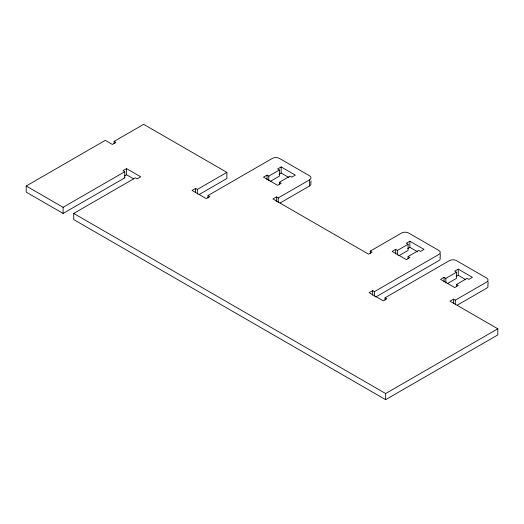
<?xml version="1.0" encoding="UTF-8"?>
<svg xmlns="http://www.w3.org/2000/svg" width="524" height="524" viewBox="0 0 524 524"><rect width="100%" height="100%" fill="white"/><g stroke="black" fill="none" stroke-linecap="round" stroke-linejoin="round"><path stroke-width="0.79" d="M385.061 300.082L385.061 297.783L449.402 260.638A5.011 2.889 0 0 1 456.483 260.638L486.586 278.015A5.011 2.889 0 0 1 486.586 282.102L455.304 300.167L453.529 299.145L449.992 301.189L497.8 328.79L497.8 334.928L385.651 399.668L73.714 219.576L73.714 213.438L135.395 177.833L137.164 178.854L140.707 176.811L126.539 168.63L122.996 170.673L124.771 171.695L124.771 177.833L63.09 213.438L26.2 192.144L26.2 186.007L105.291 140.347L112.372 144.434L115.915 142.39L114.147 141.369L114.147 143.668M114.147 141.369L143.655 124.332L226.879 172.376L226.879 178.514L199.212 194.483M26.2 186.007L63.09 207.308L124.771 171.695M124.548 175.913L126.539 174.761L133.62 178.854M226.879 172.376L197.365 189.413L195.596 188.391L192.053 190.435L206.22 198.616L209.764 196.572L207.995 195.55L207.995 197.849M207.995 195.55L272.329 158.405A5.011 2.889 0 0 1 279.41 158.405L309.514 175.782A5.011 2.889 0 0 1 309.514 179.876L309.514 186.007L280.183 202.939M270.201 181.442L279.41 176.123L279.41 169.992L268.786 176.123L267.017 175.101L263.474 177.145L277.641 185.326L281.178 183.282L279.41 182.26L279.41 184.559M279.41 182.26L290.034 176.123L291.809 177.145L295.346 175.101L281.178 166.927L277.641 168.97L279.41 169.992M279.056 174.282L281.178 173.058L288.973 177.557M309.514 179.876L278.231 197.934L276.462 196.913L272.919 198.956L368.536 254.16L372.079 252.116L370.304 251.094L370.304 253.393M370.304 251.094L401.587 233.036A5.011 2.889 0 0 1 408.674 233.036L438.778 250.413A5.011 2.889 0 0 1 438.778 254.5L374.437 291.645L372.669 290.623L369.125 292.667L383.293 300.848L386.836 298.804L385.061 297.783M398.875 255.732L408.085 250.413L408.085 244.282L397.461 250.413L395.686 249.391L392.149 251.435L406.31 259.616L409.853 257.572L408.085 256.55L408.085 258.849M408.085 256.55L418.709 250.413L420.477 251.435L424.021 249.391L409.853 241.21L406.31 243.26L408.085 244.282M407.731 248.573L409.853 247.348L417.648 251.847M375.78 297.01L438.778 260.638A5.011 2.889 0 0 0 439.833 257.441M447.273 283.674L456.483 278.355L456.483 272.225L445.859 278.355L444.09 277.334L440.546 279.377L454.714 287.558L458.251 285.514L456.483 284.493L456.483 286.792M456.483 284.493L467.107 278.355L468.875 279.377L472.419 277.334L458.251 269.153L454.714 271.203L456.483 272.225M456.129 276.515L458.251 275.29L465.338 279.377M457.256 305.171L486.586 288.239A5.011 2.889 0 0 0 487.641 285.043M73.714 213.438L385.651 393.537L497.8 328.79M124.214 177.512L124.771 177.833M488.054 281.591L488.054 284.663M458.251 269.153L458.251 275.29M455.304 300.167L455.304 304.765M453.529 299.145L453.529 303.743M445.859 278.355L445.859 282.96M444.09 277.334L444.09 281.932M440.245 253.989L440.245 257.061M409.853 241.21L409.853 247.348M397.461 250.413L397.461 255.011M395.686 249.391L395.686 253.989M385.651 393.537L385.651 399.668M374.437 291.645L374.437 296.25M372.669 290.623L372.669 295.222M310.981 180.898L310.981 182.431M281.178 166.927L281.178 173.058M278.231 197.934L278.231 202.533M276.462 196.913L276.462 201.511M268.786 176.123L268.786 180.728M267.017 175.101L267.017 179.706M197.365 189.413L197.365 194.018M195.596 188.391L195.596 192.229M126.539 168.63L126.539 174.761M63.09 207.308L63.09 213.438M310.568 182.817A5.011 2.889 0 0 1 309.514 186.007"/></g></svg>
